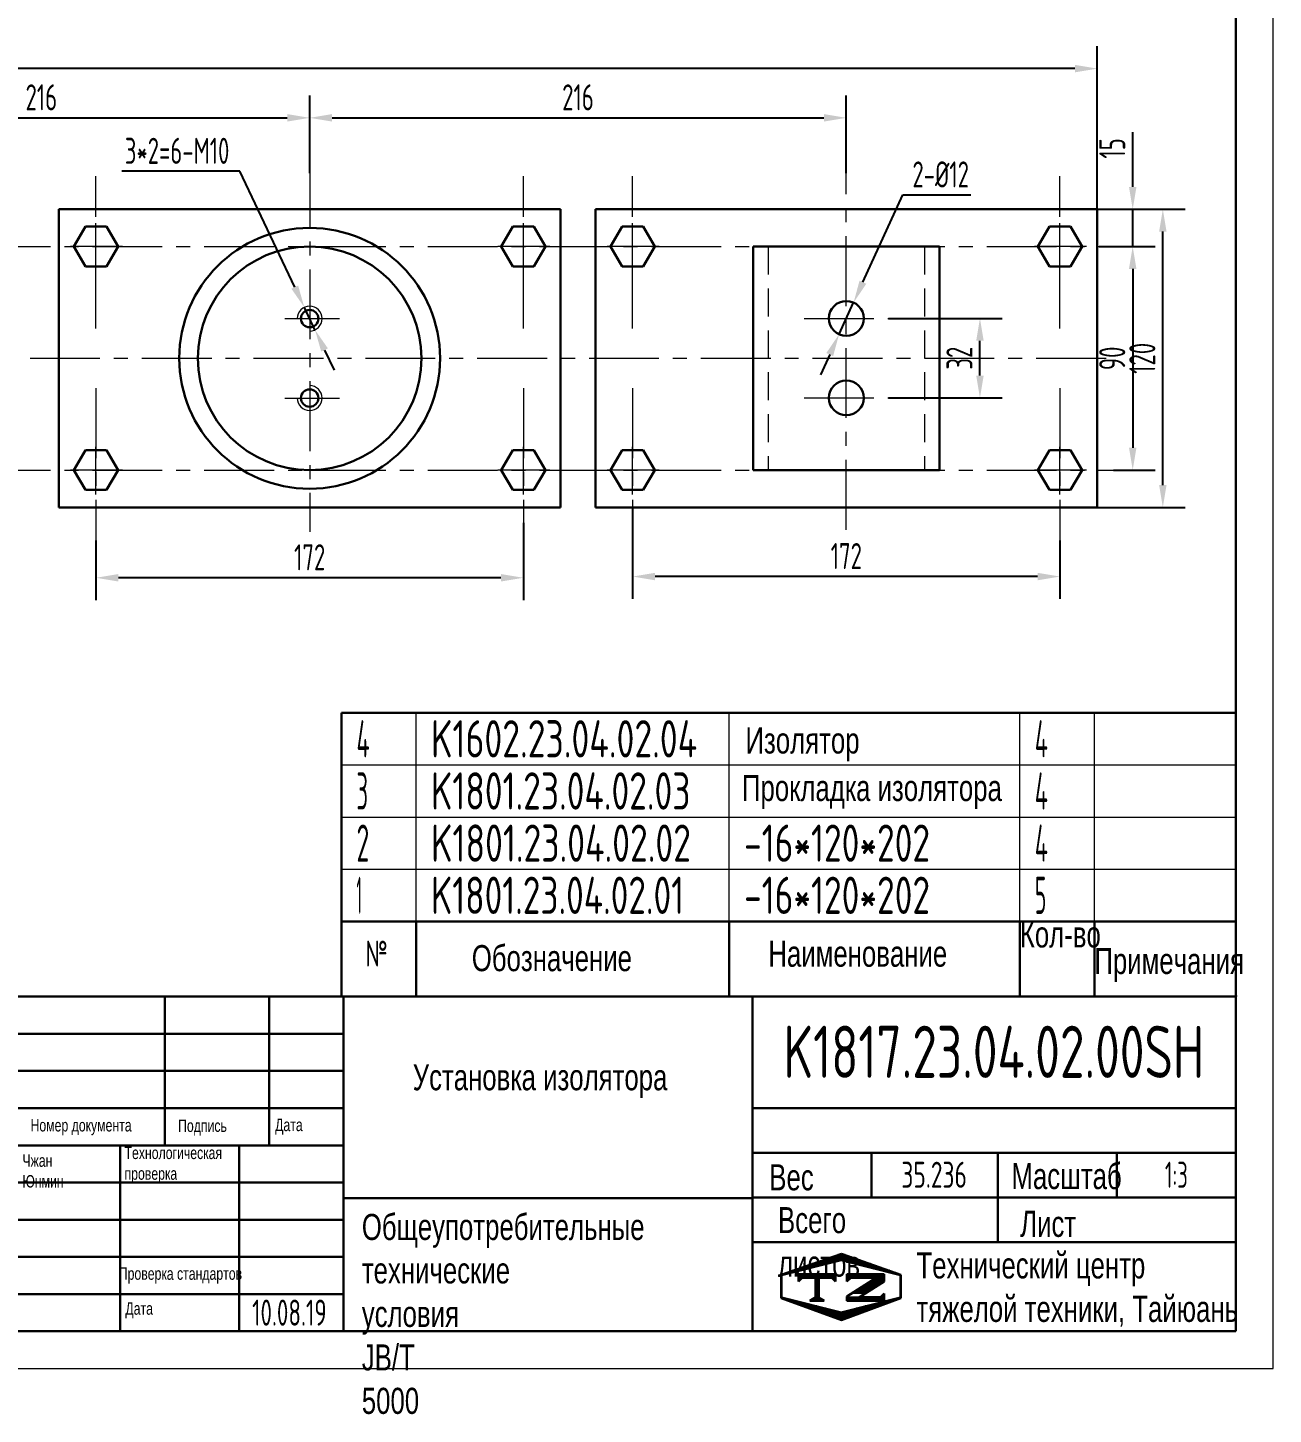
# Model space of a CAD drawing. Header units: millimetres. Extents: x 0 to 1260, y -18 to 891.
# Drawn here: x 759 to 1260, y -18 to 540 of the extents above; entities that cross this region are included whole.
import ezdxf
from ezdxf.enums import TextEntityAlignment as Align

# ---------------------------------------------------------------- set-up
doc = ezdxf.new("R2010")
doc.units = ezdxf.units.MM
doc.header["$LTSCALE"] = 30
doc.linetypes.add('F', pattern=[0.75, 0.5, -0.25])
doc.linetypes.add('G', pattern=[2, 1.25, -0.25, 0.25, -0.25])
doc.layers.get('0').update_dxf_attribs({"lineweight": 30})
doc.layers.get('DEFPOINTS').update_dxf_attribs({"lineweight": 30})
for name, color, linetype, lineweight in [('01', 7, 'Continuous', 30), ('02', 1, 'Continuous', 13), ('04', 2, 'F', 13), ('05', 4, 'G', 13), ('08', 1, 'Continuous', 13), ('11', 3, 'Continuous', 13), ('THICK', 7, 'Continuous', 30)]:
    doc.layers.add(name, color=color, linetype=linetype, lineweight=lineweight)
doc.styles.get("Standard").update_dxf_attribs({"font": 'isocp', "width": 0.707, "bigfont": 'intecad.shx'})
doc.dimstyles.new('INTE', dxfattribs={"dimscale": 3, "dimtxt": 3.5, "dimasz": 3, "dimexe": 3, "dimexo": 0, "dimgap": 1, "dimtad": 1, "dimdec": 1, "dimdsep": 46, "dimtxsty": 'Standard', "dimcen": 0, "dimclrd": 1, "dimclre": 1, "dimclrt": 3, "dimaunit": 1, "dimadec": 0, "dimazin": 0, "dimtfac": 1, "dimtmove": 0, "dimatfit": 0, "dimfxl": 1, "dimarcsym": 0})
doc.dimstyles.new('inte_cir_cir7', dxfattribs={"dimscale": 3, "dimtxt": 3.5, "dimasz": 3, "dimexe": 3, "dimexo": 0, "dimgap": 1, "dimtad": 1, "dimtoh": 1, "dimdec": 1, "dimdsep": 46, "dimtxsty": 'Standard', "dimcen": 0, "dimclrd": 1, "dimclre": 1, "dimclrt": 3, "dimaunit": 1, "dimadec": 0, "dimazin": 0, "dimtfac": 1, "dimtmove": 0, "dimatfit": 2, "dimfxl": 1, "dimarcsym": 0})

# ---------------------------------------------------------------- blocks, each defined once
blk = doc.blocks.new('*U6')
at = {"layer": '01'}
for p, q in [((0, 8.88), (-8, 4.27)), ((8, 4.27), (0, 8.88)), ((-8, 4.27), (-8, 0)), ((-8, -4.27), (-8, 0)), ((8, 0), (8, 4.27)), ((8, 0), (8, -4.27)), ((0, -8.88), (-8, -4.27)), ((8, -4.27), (0, -8.88))]:
    blk.add_line(p, q, dxfattribs=at)
at = {"layer": '05'}
for p, q in [((0, -10.7), (0, 10.3)), ((-9.86, 0), (9.35, 0))]:
    blk.add_line(p, q, dxfattribs=at)
blk = doc.blocks.new('*D9')
at = {"layer": '08', "color": 1, "lineweight": -2, "ltscale": 0.75}
for p, q in [((656.16, 480.24), (656.16, 512.47)), ((872.16, 487.45), (872.16, 512.47)), ((665.16, 503.47), (863.16, 503.47))]:
    blk.add_line(p, q, dxfattribs=at)
at = {"layer": '08', "color": 1, "ltscale": 0.75}
for points in [[(665.16, 504.97), (665.16, 501.97), (656.16, 503.47)], [(863.16, 504.97), (863.16, 501.97), (872.16, 503.47)]]:
    blk.add_solid(points, dxfattribs=at)
at = {"layer": 'DEFPOINTS', "color": 0, "ltscale": 0.75}
for p in [(872.16, 503.47), (872.16, 487.45), (656.16, 480.24)]:
    blk.add_point(p, dxfattribs=at)
at = {"layer": '08', "color": 3, "ltscale": 0.75, "insert": (764.16, 511.72), "char_height": 10.5, "attachment_point": 5}
blk.add_mtext('216', dxfattribs=at)
blk = doc.blocks.new('*D10')
at = {"layer": '08', "color": 1, "lineweight": -2, "ltscale": 0.75}
for p, q in [((872.16, 481.25), (872.16, 512.47)), ((1088.16, 481.25), (1088.16, 512.47)), ((881.16, 503.47), (1079.16, 503.47))]:
    blk.add_line(p, q, dxfattribs=at)
at = {"layer": '08', "color": 1, "ltscale": 0.75}
for points in [[(881.16, 504.97), (881.16, 501.97), (872.16, 503.47)], [(1079.16, 504.97), (1079.16, 501.97), (1088.16, 503.47)]]:
    blk.add_solid(points, dxfattribs=at)
at = {"layer": 'DEFPOINTS', "color": 0, "ltscale": 0.75}
for p in [(1088.16, 503.47), (872.16, 481.25), (1088.16, 481.25)]:
    blk.add_point(p, dxfattribs=at)
at = {"layer": '08', "color": 3, "ltscale": 0.75, "insert": (980.16, 511.72), "char_height": 10.5, "attachment_point": 5}
blk.add_mtext('216', dxfattribs=at)
blk = doc.blocks.new('*D11')
at = {"layer": '08', "color": 1, "lineweight": -2, "ltscale": 0.75}
for p, q in [((123.16, 470.5), (123.16, 532.29)), ((1189.16, 466.66), (1189.16, 532.29)), ((1180.16, 523.29), (132.16, 523.29))]:
    blk.add_line(p, q, dxfattribs=at)
at = {"layer": '08', "color": 1, "ltscale": 0.75}
for points in [[(132.16, 524.79), (132.16, 521.79), (123.16, 523.29)], [(1180.16, 524.79), (1180.16, 521.79), (1189.16, 523.29)]]:
    blk.add_solid(points, dxfattribs=at)
at = {"layer": 'DEFPOINTS', "color": 0, "ltscale": 0.75}
for p in [(123.16, 523.29), (123.16, 470.5), (1189.16, 466.66)]:
    blk.add_point(p, dxfattribs=at)
at = {"layer": '08', "color": 3, "ltscale": 0.75, "insert": (656.16, 531.54), "char_height": 10.5, "attachment_point": 5}
blk.add_mtext('1066', dxfattribs=at)
blk = doc.blocks.new('*D12')
at = {"layer": '08', "color": 1, "lineweight": -2, "ltscale": 0.75}
for p, q in [((1189.16, 466.66), (1224.55, 466.66)), ((1215.55, 355.66), (1215.55, 457.66)), ((1189.16, 346.66), (1224.55, 346.66))]:
    blk.add_line(p, q, dxfattribs=at)
at = {"layer": '08', "color": 1, "ltscale": 0.75}
for points in [[(1214.05, 457.66), (1217.05, 457.66), (1215.55, 466.66)], [(1214.05, 355.66), (1217.05, 355.66), (1215.55, 346.66)]]:
    blk.add_solid(points, dxfattribs=at)
at = {"layer": 'DEFPOINTS', "color": 0, "ltscale": 0.75}
for p in [(1189.16, 466.66), (1215.55, 466.66), (1189.16, 346.66)]:
    blk.add_point(p, dxfattribs=at)
at = {"layer": '08', "color": 3, "ltscale": 0.75, "insert": (1207.3, 406.66), "char_height": 10.5, "attachment_point": 5, "rotation": 90}
blk.add_mtext('120', dxfattribs=at)
blk = doc.blocks.new('*D13')
at = {"layer": '08', "color": 1, "lineweight": -2, "ltscale": 0.75}
for p, q in [((1203.43, 475.66), (1203.43, 497.65)), ((1189.88, 466.66), (1212.43, 466.66)), ((1203.43, 451.66), (1203.43, 466.66)), ((1189.88, 451.66), (1212.43, 451.66)), ((1203.43, 442.66), (1203.43, 433.66))]:
    blk.add_line(p, q, dxfattribs=at)
at = {"layer": '08', "color": 1, "ltscale": 0.75}
for points in [[(1201.93, 475.66), (1204.93, 475.66), (1203.43, 466.66)], [(1201.93, 442.66), (1204.93, 442.66), (1203.43, 451.66)]]:
    blk.add_solid(points, dxfattribs=at)
at = {"layer": 'DEFPOINTS', "color": 0, "ltscale": 0.75}
for p in [(1189.88, 466.66), (1203.43, 466.66), (1189.88, 451.66)]:
    blk.add_point(p, dxfattribs=at)
at = {"layer": '08', "color": 3, "ltscale": 0.75, "insert": (1195.18, 491.16), "char_height": 10.5, "attachment_point": 5, "rotation": 90}
blk.add_mtext('15', dxfattribs=at)
blk = doc.blocks.new('*D14')
at = {"layer": '08', "color": 1, "lineweight": -2, "ltscale": 0.75}
for p, q in [((1189.88, 451.66), (1212.43, 451.66)), ((1203.43, 442.66), (1203.43, 370.66)), ((1195.65, 361.66), (1212.43, 361.66))]:
    blk.add_line(p, q, dxfattribs=at)
at = {"layer": '08', "color": 1, "ltscale": 0.75}
for points in [[(1201.93, 442.66), (1204.93, 442.66), (1203.43, 451.66)], [(1201.93, 370.66), (1204.93, 370.66), (1203.43, 361.66)]]:
    blk.add_solid(points, dxfattribs=at)
at = {"layer": 'DEFPOINTS', "color": 0, "ltscale": 0.75}
for p in [(1189.88, 451.66), (1195.65, 361.66), (1203.43, 361.66)]:
    blk.add_point(p, dxfattribs=at)
at = {"layer": '08', "color": 3, "ltscale": 0.75, "insert": (1195.18, 406.66), "char_height": 10.5, "attachment_point": 5, "rotation": 90}
blk.add_mtext('90', dxfattribs=at)
blk = doc.blocks.new('*D15')
at = {"layer": '08', "color": 1, "lineweight": -2, "ltscale": 0.75}
for p, q in [((1002.16, 346.66), (1002.16, 309.82)), ((1174.16, 333.31), (1174.16, 309.82)), ((1165.16, 318.82), (1011.16, 318.82))]:
    blk.add_line(p, q, dxfattribs=at)
at = {"layer": '08', "color": 1, "ltscale": 0.75}
for points in [[(1011.16, 320.32), (1011.16, 317.32), (1002.16, 318.82)], [(1165.16, 320.32), (1165.16, 317.32), (1174.16, 318.82)]]:
    blk.add_solid(points, dxfattribs=at)
at = {"layer": 'DEFPOINTS', "color": 0, "ltscale": 0.75}
for p in [(1002.16, 346.66), (1174.16, 333.31), (1002.16, 318.82)]:
    blk.add_point(p, dxfattribs=at)
at = {"layer": '08', "color": 3, "ltscale": 0.75, "insert": (1088.16, 327.07), "char_height": 10.5, "attachment_point": 5}
blk.add_mtext('172', dxfattribs=at)
blk = doc.blocks.new('*D16')
at = {"layer": '08', "color": 1, "lineweight": -2, "ltscale": 0.75}
for p, q in [((958.16, 340.48), (958.16, 309.32)), ((786.16, 333.31), (786.16, 309.32)), ((949.16, 318.32), (795.16, 318.32))]:
    blk.add_line(p, q, dxfattribs=at)
at = {"layer": '08', "color": 1, "ltscale": 0.75}
for points in [[(795.16, 319.82), (795.16, 316.82), (786.16, 318.32)], [(949.16, 319.82), (949.16, 316.82), (958.16, 318.32)]]:
    blk.add_solid(points, dxfattribs=at)
at = {"layer": 'DEFPOINTS', "color": 0, "ltscale": 0.75}
for p in [(958.16, 340.48), (786.16, 333.31), (786.16, 318.32)]:
    blk.add_point(p, dxfattribs=at)
at = {"layer": '08', "color": 3, "ltscale": 0.75, "insert": (872.16, 326.57), "char_height": 10.5, "attachment_point": 5}
blk.add_mtext('172', dxfattribs=at)
blk = doc.blocks.new('*D31')
at = {"layer": '08', "color": 1, "lineweight": -2, "ltscale": 0.75}
for p, q in [((844.08, 481.94), (796.53, 481.94)), ((866.17, 435.31), (844.08, 481.94)), ((874.3, 418.14), (870.02, 427.18)), ((878.16, 410.01), (882.01, 401.88))]:
    blk.add_line(p, q, dxfattribs=at)
at = {"layer": '08', "color": 1, "ltscale": 0.75}
for points in [[(867.52, 435.95), (864.81, 434.67), (870.02, 427.18)], [(879.51, 410.65), (876.8, 409.37), (874.3, 418.14)]]:
    blk.add_solid(points, dxfattribs=at)
at = {"layer": 'DEFPOINTS', "color": 0, "ltscale": 0.75}
for p in [(870.02, 427.18), (874.3, 418.14)]:
    blk.add_point(p, dxfattribs=at)
at = {"layer": '08', "color": 3, "ltscale": 0.75, "insert": (818.8, 490.19), "char_height": 10.5, "attachment_point": 5}
blk.add_mtext('3*2=6-M10', dxfattribs=at)
blk = doc.blocks.new('*D33')
at = {"layer": '08', "color": 1, "lineweight": -2, "ltscale": 0.75}
for p, q in [((1105.16, 422.73), (1150.94, 422.73)), ((1141.94, 399.73), (1141.94, 413.73)), ((1105.16, 390.73), (1150.94, 390.73))]:
    blk.add_line(p, q, dxfattribs=at)
at = {"layer": '08', "color": 1, "ltscale": 0.75}
for points in [[(1140.44, 413.73), (1143.44, 413.73), (1141.94, 422.73)], [(1140.44, 399.73), (1143.44, 399.73), (1141.94, 390.73)]]:
    blk.add_solid(points, dxfattribs=at)
at = {"layer": 'DEFPOINTS', "color": 0, "ltscale": 0.75}
for p in [(1105.16, 422.73), (1141.94, 422.73), (1105.16, 390.73)]:
    blk.add_point(p, dxfattribs=at)
at = {"layer": '08', "color": 3, "ltscale": 0.75, "insert": (1133.69, 406.73), "char_height": 10.5, "attachment_point": 5, "rotation": 90}
blk.add_mtext('32', dxfattribs=at)
blk = doc.blocks.new('*D34')
at = {"layer": '08', "color": 1, "lineweight": -2, "ltscale": 0.75}
for p, q in [((1094.83, 437.28), (1110.95, 472.44)), ((1110.95, 472.44), (1138.34, 472.44)), ((1085.25, 416.37), (1091.08, 429.09)), ((1081.5, 408.19), (1077.75, 400))]:
    blk.add_line(p, q, dxfattribs=at)
at = {"layer": '08', "color": 1, "ltscale": 0.75}
for points in [[(1093.47, 437.9), (1096.19, 436.65), (1091.08, 429.09)], [(1080.13, 408.81), (1082.86, 407.56), (1085.25, 416.37)]]:
    blk.add_solid(points, dxfattribs=at)
at = {"layer": 'DEFPOINTS', "color": 0, "ltscale": 0.75}
for p in [(1091.08, 429.09), (1085.25, 416.37)]:
    blk.add_point(p, dxfattribs=at)
at = {"layer": '08', "color": 3, "ltscale": 0.75, "insert": (1126.14, 480.69), "char_height": 10.5, "attachment_point": 5}
blk.add_mtext('2-%%C12', dxfattribs=at)
blk = doc.blocks.new('*U56')
at = {"layer": '01'}
for points in [[(415, 5), (415, 292)], [(25, 5), (415, 5)]]:
    blk.add_lwpolyline(points, dxfattribs=at)
at = {"layer": '02'}
for points in [[(420, 0), (420, 297)], [(0, 0), (420, 0)]]:
    blk.add_lwpolyline(points, dxfattribs=at)
blk = doc.blocks.new('*U59')
at = {"layer": '01'}
for p, q in [((0, -21), (0, 0)), ((360, -21), (360, 0))]:
    blk.add_line(p, q, dxfattribs=at)
at = {"layer": '02'}
for p, q in [((0, 0), (30, 0)), ((30, -21), (30, 0)), ((30, 0), (156, 0)), ((156, -21), (156, 0)), ((156, 0), (273, 0)), ((273, -21), (273, 0)), ((273, 0), (303, 0)), ((303, -21), (303, 0)), ((303, 0), (360, 0))]:
    blk.add_line(p, q, dxfattribs=at)
blk = doc.blocks.new('*U60')
at = {"layer": '01'}
for p, q in [((0, -21), (0, 0)), ((360, -21), (360, 0))]:
    blk.add_line(p, q, dxfattribs=at)
at = {"layer": '02'}
for p, q in [((0, 0), (30, 0)), ((30, -21), (30, 0)), ((30, 0), (156, 0)), ((156, -21), (156, 0)), ((156, 0), (273, 0)), ((273, -21), (273, 0)), ((273, 0), (303, 0)), ((303, -21), (303, 0)), ((303, 0), (360, 0))]:
    blk.add_line(p, q, dxfattribs=at)
blk = doc.blocks.new('*U61')
at = {"layer": '01'}
for p, q in [((0, -21), (0, 0)), ((360, -21), (360, 0))]:
    blk.add_line(p, q, dxfattribs=at)
at = {"layer": '02'}
for p, q in [((0, 0), (30, 0)), ((30, -21), (30, 0)), ((30, 0), (156, 0)), ((156, -21), (156, 0)), ((156, 0), (273, 0)), ((273, -21), (273, 0)), ((273, 0), (303, 0)), ((303, -21), (303, 0)), ((303, 0), (360, 0))]:
    blk.add_line(p, q, dxfattribs=at)
blk = doc.blocks.new('*U62')
at = {"layer": '01'}
for p, q in [((0, -21), (0, 0)), ((0, 0), (30, 0)), ((30, 0), (156, 0)), ((156, 0), (273, 0)), ((273, 0), (303, 0)), ((303, 0), (360, 0)), ((360, -21), (360, 0))]:
    blk.add_line(p, q, dxfattribs=at)
at = {"layer": '02'}
for p, q in [((30, -21), (30, 0)), ((156, -21), (156, 0)), ((273, -21), (273, 0)), ((303, -21), (303, 0))]:
    blk.add_line(p, q, dxfattribs=at)
blk = doc.blocks.new('*X73')
at = {"color": 0}
for p, q in [((127.06, 7.8), (132.06, 7.8)), ((127.06, 7.5), (132.06, 7.5)), ((127.06, 7.2), (127.32, 7.2)), ((128.3, 5.7), (130.1, 5.7)), ((128.77, 6), (130.57, 6)), ((129.23, 6.3), (131.04, 6.3)), ((129.7, 6.6), (131.51, 6.6)), ((130.16, 6.9), (131.98, 6.9)), ((130.62, 7.2), (132.06, 7.2)), ((127.84, 5.4), (129.64, 5.4))]:
    blk.add_line(p, q, dxfattribs=at)
blk = doc.blocks.new('*X74')
at = {"color": 0}
for p, q in [((127.06, 4.8), (132.06, 4.8)), ((127.06, 4.5), (132.06, 4.5)), ((131.84, 5.1), (132.06, 5.1))]:
    blk.add_line(p, q, dxfattribs=at)
blk = doc.blocks.new('*X72')
at = {"color": 0}
for p, q in [((122.34, 4.5), (123.72, 4.5)), ((122.82, 4.8), (123.24, 4.8))]:
    blk.add_line(p, q, dxfattribs=at)
blk = doc.blocks.new('*X71')
at = {"color": 0}
for p, q in [((120.53, 7.8), (125.53, 7.8)), ((120.53, 7.5), (125.53, 7.5)), ((120.53, 7.2), (120.79, 7.2)), ((125.27, 7.2), (125.53, 7.2))]:
    blk.add_line(p, q, dxfattribs=at)
blk = doc.blocks.new('*X70')
at = {"color": 0}
for p, q in [((123.24, 9.6), (125.52, 9.6)), ((124.1, 9.9), (128.52, 9.9)), ((124.97, 10.2), (127.67, 10.2)), ((125.83, 10.5), (126.82, 10.5)), ((127.02, 9.6), (129.37, 9.6)), ((118.22, 7.8), (118.32, 7.8)), ((118.22, 7.5), (118.27, 7.5)), ((118.94, 8.1), (119.52, 8.1)), ((119.8, 8.4), (120.72, 8.4)), ((120.66, 8.7), (121.92, 8.7)), ((121.52, 9), (123.12, 9)), ((122.38, 9.3), (124.32, 9.3)), ((128.22, 9.3), (130.22, 9.3)), ((129.42, 9), (131.07, 9)), ((130.62, 8.7), (131.92, 8.7)), ((131.82, 8.4), (132.77, 8.4)), ((133.02, 8.1), (133.62, 8.1)), ((134.22, 7.8), (134.32, 7.8)), ((134.27, 7.5), (134.32, 7.5)), ((118.22, 7.2), (118.27, 7.2)), ((118.22, 6.9), (118.27, 6.9)), ((118.22, 6.6), (118.27, 6.6)), ((118.22, 6.3), (118.27, 6.3)), ((118.22, 6), (118.27, 6)), ((118.22, 5.7), (118.27, 5.7)), ((134.27, 7.2), (134.32, 7.2)), ((134.27, 6.9), (134.32, 6.9)), ((134.27, 6.6), (134.32, 6.6)), ((134.27, 6.3), (134.32, 6.3)), ((134.27, 6), (134.32, 6)), ((134.27, 5.7), (134.32, 5.7)), ((118.22, 5.4), (118.27, 5.4)), ((118.22, 5.1), (118.27, 5.1)), ((118.22, 4.8), (118.27, 4.8)), ((118.79, 4.5), (119.42, 4.5)), ((119.61, 4.2), (120.62, 4.2)), ((120.43, 3.9), (121.82, 3.9)), ((130.72, 3.9), (132.14, 3.9)), ((131.92, 4.2), (132.95, 4.2)), ((133.12, 4.5), (133.76, 4.5)), ((134.27, 5.4), (134.32, 5.4)), ((134.27, 5.1), (134.32, 5.1)), ((134.27, 4.8), (134.32, 4.8)), ((121.26, 3.6), (123.02, 3.6)), ((122.08, 3.3), (124.22, 3.3)), ((122.91, 3), (125.42, 3)), ((123.73, 2.7), (128.89, 2.7)), ((124.55, 2.4), (128.07, 2.4)), ((125.38, 2.1), (127.26, 2.1)), ((127.12, 3), (129.7, 3)), ((128.32, 3.3), (130.51, 3.3)), ((129.52, 3.6), (131.32, 3.6)), ((126.2, 1.8), (126.45, 1.8))]:
    blk.add_line(p, q, dxfattribs=at)

msp = doc.modelspace()

# ---------------------------------------------------------------- linework, layer by layer
at = {"ltscale": 0.75}
for p, q in [((1050.66, 451.66), (1050.66, 361.66)), ((1125.66, 451.66), (1125.66, 361.66))]:
    msp.add_line(p, q, dxfattribs=at)
for centre in [(1088.16, 422.73), (1088.16, 390.73)]:
    msp.add_circle(centre, 7, dxfattribs=at)
at = {"layer": '01', "color": 7, "linetype": 'Continuous', "ltscale": 0.75}
for p, q in [((771.16, 466.66), (771.16, 346.66)), ((771.16, 466.66), (973.16, 466.66)), ((973.16, 466.66), (973.16, 346.66)), ((987.16, 466.66), (987.16, 346.66)), ((987.16, 466.66), (1189.16, 466.66)), ((1189.16, 466.66), (1189.16, 346.66)), ((771.16, 346.66), (973.16, 346.66)), ((987.16, 346.66), (1189.16, 346.66))]:
    msp.add_line(p, q, dxfattribs=at)
at = {"layer": '01', "ltscale": 0.75}
for p, q in [((1125.66, 451.66), (1050.66, 451.66)), ((1050.66, 361.66), (1125.66, 361.66))]:
    msp.add_line(p, q, dxfattribs=at)
at = {"layer": '01'}
for p, q in [((885, 180), (1245, 180)), ((885, 180), (885, 150)), ((915, 180), (915, 150)), ((1041, 180), (1041, 150)), ((1158, 180), (1158, 150)), ((1188, 180), (1188, 150))]:
    msp.add_line(p, q, dxfattribs=at)
at = {"layer": '01', "color": 7, "linetype": 'Continuous', "ltscale": 0.75}
for centre, radius in [((872.16, 406.66), 52.5), ((872.16, 406.66), 45), ((872.16, 422.66), 3.51), ((872.16, 390.66), 3.51)]:
    msp.add_circle(centre, radius, dxfattribs=at)
at = {"layer": '01'}
msp.add_point((1245, 150), dxfattribs=at)
at = {"layer": '02', "ltscale": 0.75}
for centre, start, end in [((872.16, 422.66), 270, 180), ((872.16, 390.66), 180, 90)]:
    msp.add_arc(centre, 5, start, end, dxfattribs=at)
at = {"layer": '04', "color": 2, "linetype": 'F', "ltscale": 0.75}
for p, q in [((1056.66, 451.66), (1056.66, 361.66)), ((1119.66, 451.66), (1119.66, 361.66))]:
    msp.add_line(p, q, dxfattribs=at)
at = {"layer": '05', "color": 4, "linetype": 'G', "ltscale": 0.75}
for p, q in [((1088.16, 337.68), (1088.16, 491.43)), ((1071.16, 422.73), (1105.16, 422.73)), ((1071.16, 390.73), (1105.16, 390.73))]:
    msp.add_line(p, q, dxfattribs=at)
at = {"layer": '05', "color": 142, "linetype": 'G', "ltscale": 0.75}
for p, q in [((872.16, 487.45), (872.16, 336.87)), ((786.16, 418.66), (786.16, 480.01)), ((958.16, 418.66), (958.16, 480.01)), ((1002.16, 418.66), (1002.16, 480.01)), ((1174.16, 418.66), (1174.16, 480.01)), ((334.69, 451.66), (1195.19, 451.66)), ((309.6, 406.66), (1193.49, 406.66)), ((786.16, 394.66), (786.16, 333.31)), ((958.16, 394.66), (958.16, 333.31)), ((1002.16, 394.66), (1002.16, 333.31)), ((1174.16, 394.66), (1174.16, 333.31)), ((334.69, 361.66), (1209.86, 361.66))]:
    msp.add_line(p, q, dxfattribs=at)
at = {"layer": '05', "ltscale": 0.75}
for p, q in [((862.18, 422.66), (884.14, 422.66)), ((862.18, 390.66), (884.14, 390.66))]:
    msp.add_line(p, q, dxfattribs=at)
at = {"layer": 'THICK'}
for p, q in [((706.12, 149.72), (1245, 149.72)), ((813.9, 89.84), (813.9, 149.72)), ((855.81, 89.84), (855.81, 149.72)), ((885.75, 15), (885.75, 149.72)), ((1050.41, 15), (1050.41, 149.72)), ((1245, 15), (1245, 149.72)), ((706.12, 104.81), (885.75, 104.81)), ((1050.41, 104.81), (1245, 104.81)), ((706.12, 89.84), (885.75, 89.84)), ((795.94, 15), (795.94, 89.84)), ((843.84, 15), (843.84, 89.84)), ((1050.41, 86.85), (1245, 86.85)), ((1098.31, 68.89), (1098.31, 86.85)), ((1149.2, 50.93), (1149.2, 86.85)), ((1197.1, 68.89), (1197.1, 86.85)), ((885.75, 68.63), (1050.41, 68.63)), ((1050.41, 68.89), (1245, 68.89)), ((1050.41, 50.93), (1245, 50.93)), ((706.12, 15), (1245, 15))]:
    msp.add_line(p, q, dxfattribs=at)
at = {"layer": 'THICK', "color": 3}
for p, q in [((706.12, 134.75), (885.75, 134.75)), ((706.12, 119.78), (885.75, 119.78)), ((706.12, 74.88), (885.75, 74.88)), ((706.12, 59.91), (885.75, 59.91)), ((706.12, 44.94), (885.75, 44.94)), ((1061.94, 37.77), (1086.2, 46.22)), ((1086.2, 46.22), (1110.15, 37.77)), ((1062.1, 37.58), (1086.05, 43.57)), ((1086.05, 43.57), (1110, 37.58)), ((1061.94, 28.36), (1061.94, 37.77)), ((1062.1, 28.6), (1062.1, 37.58)), ((1068.86, 35.06), (1068.86, 38.05)), ((1068.86, 38.05), (1083.83, 38.05)), ((1070.36, 36.55), (1068.86, 35.06)), ((1082.33, 36.55), (1070.36, 36.55)), ((1075.69, 36.57), (1075.69, 28.36)), ((1076.34, 36.57), (1076.34, 28.36)), ((1077.09, 36.57), (1077.09, 28.36)), ((1083.83, 35.06), (1082.33, 36.55)), ((1083.83, 38.05), (1083.83, 35.06)), ((1088.41, 38.05), (1088.41, 35.06)), ((1088.41, 38.05), (1103.38, 38.05)), ((1088.41, 35.06), (1089.91, 36.55)), ((1100.2, 36.55), (1088.41, 28.93)), ((1089.91, 36.55), (1100.2, 36.55)), ((1103.38, 35.08), (1095.71, 30.18)), ((1103.38, 38.05), (1103.38, 35.06)), ((1110, 37.58), (1110, 28.6)), ((1110.15, 37.77), (1110.15, 28.36)), ((706.12, 29.97), (885.75, 29.97)), ((1086.2, 19.52), (1061.94, 28.36)), ((1086.05, 22.61), (1062.1, 28.6)), ((1076.34, 29.04), (1073.44, 27.22)), ((1076.34, 29.04), (1079.24, 27.22)), ((1110, 28.6), (1086.05, 22.61)), ((1110.15, 28.36), (1086.2, 19.52)), ((1088.41, 28.93), (1088.41, 27.22)), ((1095.71, 30.18), (1093.42, 28.71)), ((1101.88, 28.71), (1093.42, 28.71)), ((1103.38, 30.21), (1101.88, 28.71)), ((1103.38, 27.22), (1103.38, 30.21)), ((1073.44, 27.22), (1076.34, 27.22)), ((1079.24, 27.22), (1076.34, 27.22)), ((1088.41, 27.22), (1103.38, 27.22))]:
    msp.add_line(p, q, dxfattribs=at)

# ---------------------------------------------------------------- block references
at = {"layer": '01', "xscale": 3, "yscale": 3, "zscale": 3}
msp.add_blockref('*U56', (0, 0), dxfattribs=at)
at = {"layer": '01'}
for name, p in [('*U62', (885, 264)), ('*U61', (885, 243)), ('*U60', (885, 222)), ('*U59', (885, 201))]:
    msp.add_blockref(name, p, dxfattribs=at)
at = {"layer": '05', "ltscale": 0.75, "rotation": 90}
for p in [(786.16, 451.66), (958.16, 451.66), (1002.16, 451.66), (1174.16, 451.66), (786.16, 361.66), (958.16, 361.66), (1002.16, 361.66), (1174.16, 361.66)]:
    msp.add_blockref('*U6', p, dxfattribs=at)
at = {"layer": 'THICK', "color": 3, "xscale": 2.993760000000464, "yscale": 2.99375999999998, "zscale": 2.99376}
for name in ['*X70', '*X71', '*X73', '*X72', '*X74']:
    msp.add_blockref(name, (708.02, 14.27), dxfattribs=at)

# ---------------------------------------------------------------- texts
at = {"layer": '01', "attachment_point": 1}
for s, insert, char_height in [('{\\fArial|b0|i0|c204|p34;\\C3;Изолятор}', (1047.57, 258.08), 10.5), ('{\\fArial|b0|i0|c204|p34;\\C3;Прокладка изолятора}', (1046.16, 238.95), 10.5), ('{\\fArial|b0|i0|c204|p34;Кол-во}', (1158, 180), 10.5), ('{\\Fisocp,intecad|c204;№}', (894.62, 172.26), 10.5), ('{\\fArial|b0|i0|c204|p34;Обозначение}', (937.41, 170.46), 10.5), ('{\\fArial|b0|i0|c204|p34;Наименование}', (1056.77, 172.26), 10.5), ('{\\fArial|b0|i0|c204|p34;Примечания}', (1188, 169.32), 10.5), ('{\\fArial|b0|i0|c204|p34;\\C3;Установка изолятора}', (913.63, 122.52), 10.5), ('{\\fArial|b0|i0|c204|p34;Дата}', (858.25, 100.56), 5), ('{\\fArial|b0|i0|c204|p34;Номер документа}', (759.8, 100.42), 5), ('{\\fArial|b0|i0|c204|p34;Подпись}', (819.2, 100.24), 5), ('{\\fArial|b0|i0|c204|p34;Технологическая\\Pпроверка}', (797.64, 89.32), 5), ('{\\fArial|b0|i0|c204|p34;Вес}', (1057.16, 82.23), 10.5), ('{\\fArial|b0|i0|c204|p34;Масштаб}', (1154.63, 82.73), 10.5), ('{\\fArial|b0|i0|c204|p34;Лист}', (1158.13, 63.5), 10.5), ('{\\fArial|b0|i0|c204|p34;Технический центр\\Pтяжелой техники, Тайюань}', (1116.39, 46.77), 10.5), ('{\\fArial|b0|i0|c204|p34;Проверка стандартов}', (795.33, 40.71), 5), ('{\\fArial|b0|i0|c204|p34;Дата}', (797.99, 26.66), 5)]:
    msp.add_mtext(s, dxfattribs=dict(at, insert=insert, char_height=char_height))
for s, insert, char_height, width in [('{\\fArial|b0|i0|c204|p34;\\C3;Чжан Юнмин}', (756.55, 86.2), 5, 0.1562), ('{\\fArial|b0|i0|c204|p34;Общеупотребительные\\Pтехнические условия \\fArial|b0|i0|c0|p34;JB/T 5000}', (893.15, 62.25), 10.5, 0.4998), ('{\\fArial|b0|i0|c204|p34;Всего листов}', (1060.66, 65), 10.5, 0.2499)]:
    msp.add_mtext(s, dxfattribs=dict(at, insert=insert, char_height=char_height, width=width))
at = {"layer": '11'}
for s, height, width, p, p2 in [('4', 15, 0.543846, (891, 246), (896.3, 246)), ('K1602.23.04.02.04', 15, 0.696659, (921, 246), (1028.16, 246)), ('4', 15, 0.543846, (1164, 246), (1169.3, 246)), ('3', 15, 0.527686, (891, 225), (895.68, 225)), ('K1801.23.04.02.03', 15, 0.696391, (921, 225), (1025.42, 225)), ('4', 15, 0.543846, (1164, 225), (1169.3, 225)), ('2', 15, 0.562593, (891, 204), (896.15, 204)), ('K1801.23.04.02.02', 15, 0.696411, (921, 204), (1025.62, 204)), ('-16*120*202', 15, 0.692291, (1047, 204), (1121.87, 204)), ('4', 15, 0.543846, (1164, 204), (1169.3, 204)), ('1', 15, 0.404, (891, 183), (893.12, 183)), ('K1801.23.04.02.01', 15, 0.696129, (921, 183), (1022.86, 183)), ('-16*120*202', 15, 0.692291, (1047, 183), (1121.87, 183)), ('5', 15, 0.527686, (1164, 183), (1168.68, 183)), ('K1817.23.04.02.00SH', 21, 0.697822, (1062.83, 117), (1232.17, 117)), ('35.236', 10.5, 0.678335, (1110.32, 72.75), (1136.68, 72.75)), ('1:3', 10.5, 0.630783, (1216.39, 72.75), (1225.61, 72.75)), ('10.08.19', 10.5, 0.661132, (849, 17.25), (879, 17.25))]:
    msp.add_text(s, height=height, dxfattribs=dict(at, width=width)).set_placement(p, p2, align=Align.FIT)

# ---------------------------------------------------------------- dimensions: what is measured, and where the dimension line sits
at = {"layer": '08', "ltscale": 0.75}
for base, p1, p2, picture, middle in [((123.16, 523.29), (1189.16, 466.66), (123.16, 470.5), '*D11', (656.16, 531.54)), ((872.16, 503.47), (656.16, 480.24), (872.16, 487.45), '*D9', (764.16, 511.72)), ((1088.16, 503.47), (872.16, 481.25), (1088.16, 481.25), '*D10', (980.16, 511.72)), ((1002.16, 318.82), (1174.16, 333.31), (1002.16, 346.66), '*D15', (1088.16, 327.07)), ((786.16, 318.32), (958.16, 340.48), (786.16, 333.31), '*D16', (872.16, 326.57))]:
    dim = msp.add_linear_dim(base=base, p1=p1, p2=p2, dimstyle='INTE', dxfattribs=at)
    dim.commit()
    dim.dimension.update_dxf_attribs({"geometry": picture, "text_midpoint": middle})
for p1, p2, text, picture, middle in [((874.3, 418.14), (870.02, 427.18), '3*2=6-M10', '*D31', (818.8, 481.94)), ((1085.25, 416.37), (1091.08, 429.09), '2-%%C12', '*D34', (1126.14, 472.44))]:
    dim = msp.add_diameter_dim_2p(p1=p1, p2=p2, text=text, dimstyle='inte_cir_cir7', dxfattribs=at)
    dim.commit()
    dim.dimension.update_dxf_attribs({"geometry": picture, "text_midpoint": middle, "dimtype": 163})
for base, p1, p2, picture, middle in [((1203.43, 466.66), (1189.88, 451.66), (1189.88, 466.66), '*D13', (1195.18, 491.16)), ((1215.55, 466.66), (1189.16, 346.66), (1189.16, 466.66), '*D12', (1207.3, 406.66)), ((1203.43, 361.66), (1189.88, 451.66), (1195.65, 361.66), '*D14', (1195.18, 406.66)), ((1141.94, 422.73), (1105.16, 390.73), (1105.16, 422.73), '*D33', (1133.69, 406.73))]:
    dim = msp.add_linear_dim(base=base, p1=p1, p2=p2, angle=90, dimstyle='INTE', dxfattribs=at)
    dim.commit()
    dim.dimension.update_dxf_attribs({"geometry": picture, "text_midpoint": middle})

doc.saveas('drawing.dxf')
